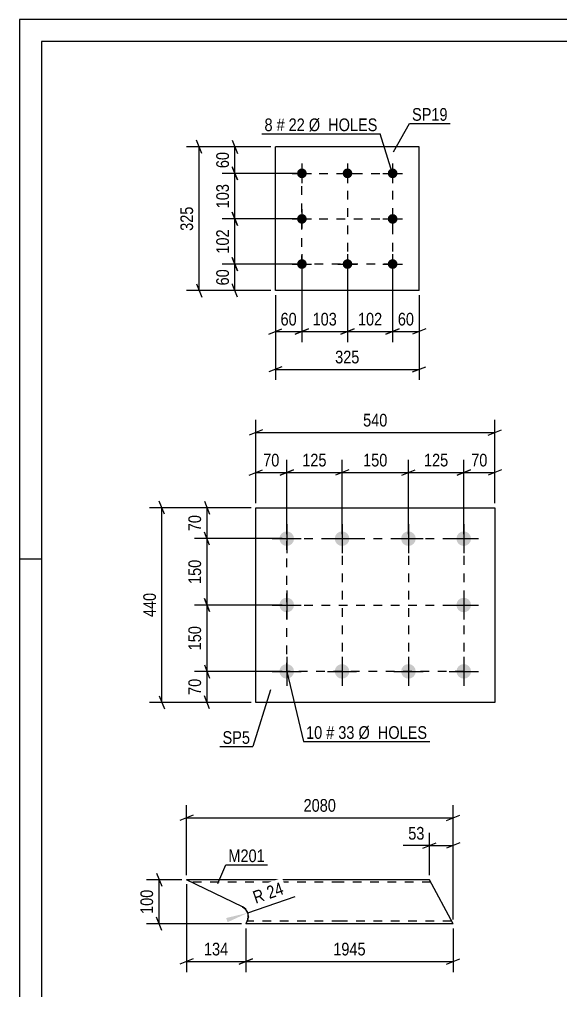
# Model space of a CAD drawing. Header units: millimetres. Extents: x 0 to 594, y 0 to 420.
# Drawn here: x 0 to 122.3, y 200.5 to 420 of the extents above; entities that cross this region are included whole.
import ezdxf

# ---------------------------------------------------------------- set-up
doc = ezdxf.new("R2010")
doc.units = ezdxf.units.MM
doc.linetypes.add('DXK_LINE_DOT2', pattern=[3.9198, 1.9599, -1.9599])
doc.styles.add('Arial Narrow', font='ARIALN.TTF', dxfattribs={"height": 0.2})

# ---------------------------------------------------------------- blocks, each defined once
blk = doc.blocks.new('Unknown-761550444-1135')
at = {"color": 5, "linetype": 'Continuous'}
for p, q in [((594, 420), (0, 420)), ((0, 420), (0, 0)), ((589, 415), (5, 415)), ((5, 415), (5, 5)), ((5, 298), (0, 298))]:
    blk.add_line(p, q, dxfattribs=at)
blk = doc.blocks.new('Part-761550444-8479 - 8478')
at = {"color": 2, "linetype": 'Continuous'}
for p, q in [((90.32, 391.21), (57.82, 391.21)), ((57.82, 358.71), (57.82, 391.21)), ((90.32, 358.71), (90.32, 391.21)), ((90.32, 358.71), (57.82, 358.71))]:
    blk.add_line(p, q, dxfattribs=at)
blk = doc.blocks.new('Bolt-761550444-8480 - 8478')
at = {"linetype": 'Continuous'}
for points in [[(63.82, 386.31, -1), (63.82, 384.11, -1)], [(74.12, 386.31, -1), (74.12, 384.11, -1)], [(84.32, 386.31, -1), (84.32, 384.11, -1)], [(63.82, 376.01, -1), (63.82, 373.81, -1)], [(84.32, 376.01, -1), (84.32, 373.81, -1)], [(63.82, 365.81, -1), (63.82, 363.61, -1)], [(74.12, 365.81, -1), (74.12, 363.61, -1)], [(84.32, 365.81, -1), (84.32, 363.61, -1)]]:
    blk.add_hatch(color=1, dxfattribs=at).paths.add_polyline_path(points)
at = {"color": 1, "linetype": 'Continuous'}
for p, q in [((63.82, 387.41), (63.82, 383.01)), ((74.12, 387.41), (74.12, 383.01)), ((84.32, 387.41), (84.32, 383.01)), ((61.62, 385.21), (66.02, 385.21)), ((71.92, 385.21), (76.32, 385.21)), ((82.12, 385.21), (86.52, 385.21)), ((63.82, 377.11), (63.82, 372.71)), ((84.32, 377.11), (84.32, 372.71)), ((61.62, 374.91), (66.02, 374.91)), ((82.12, 374.91), (86.52, 374.91)), ((63.82, 366.91), (63.82, 362.51)), ((74.12, 366.91), (74.12, 362.51)), ((84.32, 366.91), (84.32, 362.51)), ((61.62, 364.71), (66.02, 364.71)), ((71.92, 364.71), (76.32, 364.71)), ((82.12, 364.71), (86.52, 364.71))]:
    blk.add_line(p, q, dxfattribs=at)
blk = doc.blocks.new('Part-761550444-8521 - 8520')
at = {"color": 2, "linetype": 'Continuous'}
for p, q in [((53.39, 265.64), (53.39, 309.64)), ((53.39, 309.64), (107.39, 309.64)), ((107.39, 309.64), (107.39, 265.64)), ((107.39, 265.64), (53.39, 265.64))]:
    blk.add_line(p, q, dxfattribs=at)
blk = doc.blocks.new('Bolt-761550444-8522 - 8520')
at = {"linetype": 'Continuous'}
for points in [[(60.39, 304.29, -1), (60.39, 300.99, -1)], [(72.89, 304.29, -1), (72.89, 300.99, -1)], [(87.89, 304.29, -1), (87.89, 300.99, -1)], [(100.39, 304.29, -1), (100.39, 300.99, -1)], [(60.39, 289.29, -1), (60.39, 285.99, -1)], [(100.39, 289.29, -1), (100.39, 285.99, -1)], [(60.39, 274.29, -1), (60.39, 270.99, -1)], [(72.89, 274.29, -1), (72.89, 270.99, -1)], [(87.89, 274.29, -1), (87.89, 270.99, -1)], [(100.39, 274.29, -1), (100.39, 270.99, -1)]]:
    blk.add_hatch(color=1, dxfattribs=at).paths.add_polyline_path(points)
at = {"color": 1, "linetype": 'Continuous'}
for p, q in [((60.39, 305.94), (60.39, 299.34)), ((72.89, 305.94), (72.89, 299.34)), ((87.89, 305.94), (87.89, 299.34)), ((100.39, 305.94), (100.39, 299.34)), ((57.09, 302.64), (63.69, 302.64)), ((69.59, 302.64), (76.19, 302.64)), ((84.59, 302.64), (91.19, 302.64)), ((97.09, 302.64), (103.69, 302.64)), ((60.39, 290.94), (60.39, 284.34)), ((100.39, 290.94), (100.39, 284.34)), ((57.09, 287.64), (63.69, 287.64)), ((97.09, 287.64), (103.69, 287.64)), ((60.39, 275.94), (60.39, 269.34)), ((72.89, 275.94), (72.89, 269.34)), ((87.89, 275.94), (87.89, 269.34)), ((100.39, 275.94), (100.39, 269.34)), ((57.09, 272.64), (63.69, 272.64)), ((69.59, 272.64), (76.19, 272.64)), ((84.59, 272.64), (91.19, 272.64)), ((97.09, 272.64), (103.69, 272.64))]:
    blk.add_line(p, q, dxfattribs=at)
blk = doc.blocks.new('Part-761550444-8576 - 8575')
at = {"color": 2, "linetype": 'Continuous'}
for p, q in [((50.37, 219.43), (37.73, 225.56)), ((72.53, 225.56), (37.73, 225.56)), ((92.63, 225.56), (72.63, 225.56)), ((97.97, 215.56), (92.63, 225.56)), ((50.37, 219.43), (51.12, 218.87)), ((51.48, 216.23), (51.16, 215.56)), ((72.53, 215.56), (51.16, 215.56)), ((51.62, 216.76), (51.48, 216.23)), ((51.72, 217.13), (51.62, 216.76)), ((97.97, 215.56), (72.63, 215.56))]:
    blk.add_line(p, q, dxfattribs=at)
at = {"color": 7, "linetype": 'DXK_LINE_DOT2'}
for p, q in [((72.53, 224.96), (38.97, 224.96)), ((92.95, 224.96), (72.63, 224.96)), ((51.12, 218.87), (50.37, 219.43)), ((51.12, 218.87), (50.37, 219.43)), ((50.37, 219.43), (51.12, 218.87)), ((51.48, 216.2), (51.45, 216.16)), ((51.45, 216.16), (51.48, 216.2)), ((72.53, 216.16), (51.45, 216.16)), ((51.48, 216.2), (51.51, 216.33)), ((51.48, 216.2), (51.48, 216.23)), ((51.48, 216.23), (51.48, 216.2)), ((51.62, 216.76), (51.72, 217.13)), ((51.62, 216.76), (51.72, 217.13)), ((51.72, 217.13), (51.62, 216.76)), ((97.65, 216.16), (72.63, 216.16)), ((97.65, 216.16), (97.63, 216.2))]:
    blk.add_line(p, q, dxfattribs=at)
at = {"color": 2, "linetype": 'Continuous'}
blk.add_arc((49.32, 217.28), 2.4, 356.6439, 41.6439, dxfattribs=at)
at = {"color": 7, "linetype": 'DXK_LINE_DOT2'}
blk.add_arc((49.32, 217.28), 2.4, 356.6439, 41.6439, dxfattribs=at)
blk.add_arc((49.32, 217.28), 2.4, 356.6439, 41.6439, dxfattribs=at)
blk.add_arc((49.32, 217.28), 2.4, 356.6439, 41.6439, dxfattribs=at)
blk = doc.blocks.new('Rectangle-761550444-12429 - 8478')
at = {"color": 1, "linetype": 'DXK_LINE_DOT2'}
blk.add_lwpolyline([(63.82, 385.21), (84.32, 385.21), (84.32, 364.71), (63.82, 364.71), (63.82, 385.21)], close=True, dxfattribs=at)
blk = doc.blocks.new('Rectangle-761550444-12439 - 8520')
at = {"color": 1, "linetype": 'DXK_LINE_DOT2'}
blk.add_lwpolyline([(60.39, 302.64), (100.39, 302.64), (100.39, 272.64), (60.39, 272.64), (60.39, 302.64)], close=True, dxfattribs=at)
blk = doc.blocks.new('Line-761550444-12480 - 8478')
at = {"color": 1, "linetype": 'DXK_LINE_DOT2'}
blk.add_line((74.12, 385.21), (74.12, 364.71), dxfattribs=at)
blk = doc.blocks.new('Line-761550444-12459 - 8520')
at = {"color": 1, "linetype": 'DXK_LINE_DOT2'}
blk.add_line((72.89, 302.64), (72.89, 272.64), dxfattribs=at)
blk = doc.blocks.new('Line-761550444-12487 - 8478')
at = {"color": 1, "linetype": 'DXK_LINE_DOT2'}
blk.add_line((63.82, 374.91), (84.32, 374.91), dxfattribs=at)
blk = doc.blocks.new('Line-761550444-12466 - 8520')
at = {"color": 1, "linetype": 'DXK_LINE_DOT2'}
blk.add_line((87.89, 302.64), (87.89, 272.64), dxfattribs=at)
blk = doc.blocks.new('Line-761550444-12473 - 8520')
at = {"color": 1, "linetype": 'DXK_LINE_DOT2'}
blk.add_line((60.39, 287.64), (100.39, 287.64), dxfattribs=at)
blk = doc.blocks.new('StraightDimension-761550444-9026 - 8478')
at = {"color": 7, "linetype": 'Continuous'}
for p, q in [((62.82, 364.71), (45.84, 364.71)), ((48.09, 366.21), (49.29, 363.21)), ((48.69, 358.71), (48.69, 364.71)), ((49.29, 357.21), (48.09, 360.21)), ((56.82, 358.71), (45.84, 358.71))]:
    blk.add_line(p, q, dxfattribs=at)
at = {"color": 0}
blk.add_wipeout([(47.94, 364.13), (43.74, 364.13), (43.74, 359.28), (47.94, 359.28)], dxfattribs=at)
at = {"color": 3, "style": 'Arial Narrow'}
blk.add_text('60', height=2.863, rotation=90.0002, dxfattribs=at).set_placement((47.34, 359.88))
blk = doc.blocks.new('StraightDimension-761550444-9023 - 8478')
at = {"color": 7, "linetype": 'Continuous'}
for p, q in [((56.82, 391.21), (45.84, 391.21)), ((48.09, 392.71), (49.29, 389.71)), ((48.69, 385.21), (48.69, 391.21)), ((49.29, 383.71), (48.09, 386.71)), ((62.82, 385.21), (45.84, 385.21))]:
    blk.add_line(p, q, dxfattribs=at)
at = {"color": 0}
blk.add_wipeout([(47.94, 390.63), (43.74, 390.63), (43.74, 385.78), (47.94, 385.78)], dxfattribs=at)
at = {"color": 3, "style": 'Arial Narrow'}
blk.add_text('60', height=2.863, rotation=90.0002, dxfattribs=at).set_placement((47.34, 386.38))
blk = doc.blocks.new('StraightDimension-761550444-9039 - 8478')
at = {"color": 7, "linetype": 'Continuous'}
for p, q in [((56.82, 391.21), (37.73, 391.21)), ((41.18, 389.71), (39.98, 392.71)), ((40.58, 358.71), (40.58, 391.21)), ((39.98, 360.21), (41.18, 357.21)), ((56.82, 358.71), (37.73, 358.71))]:
    blk.add_line(p, q, dxfattribs=at)
at = {"color": 0}
blk.add_wipeout([(39.83, 378.3), (35.63, 378.3), (35.63, 371.61), (39.83, 371.61)], dxfattribs=at)
at = {"color": 3, "style": 'Arial Narrow'}
blk.add_text('325', height=2.863, rotation=90.0002, dxfattribs=at).set_placement((39.23, 372.21))
blk = doc.blocks.new('StraightDimension-761550444-9043 - 8478')
at = {"color": 7, "linetype": 'Continuous'}
for p, q in [((84.32, 363.71), (84.32, 347.07)), ((90.32, 357.71), (90.32, 347.07)), ((82.82, 348.87), (85.82, 350.07)), ((84.32, 349.47), (90.32, 349.47)), ((91.82, 350.07), (88.82, 348.87))]:
    blk.add_line(p, q, dxfattribs=at)
at = {"color": 0}
blk.add_wipeout([(89.75, 350.22), (89.75, 354.42), (84.89, 354.42), (84.89, 350.22)], dxfattribs=at)
at = {"color": 3, "style": 'Arial Narrow'}
blk.add_text('60', height=2.863, dxfattribs=at).set_placement((85.49, 350.82))
blk = doc.blocks.new('StraightDimension-761550444-15624 - 8478')
at = {"color": 7, "linetype": 'Continuous'}
for p, q in [((74.12, 363.71), (74.12, 347.07)), ((84.32, 363.71), (84.32, 347.07)), ((72.62, 348.87), (75.62, 350.07)), ((74.12, 349.47), (84.32, 349.47)), ((85.82, 350.07), (82.82, 348.87))]:
    blk.add_line(p, q, dxfattribs=at)
at = {"color": 0}
blk.add_wipeout([(82.56, 350.22), (82.56, 354.42), (75.88, 354.42), (75.88, 350.22)], dxfattribs=at)
at = {"color": 3, "style": 'Arial Narrow'}
blk.add_text('102', height=2.863, dxfattribs=at).set_placement((76.48, 350.82))
blk = doc.blocks.new('StraightDimension-761550444-9046 - 8478')
at = {"color": 7, "linetype": 'Continuous'}
for p, q in [((63.82, 363.71), (63.82, 347.07)), ((57.82, 357.71), (57.82, 347.07)), ((56.32, 348.87), (59.32, 350.07)), ((57.82, 349.47), (63.82, 349.47)), ((65.32, 350.07), (62.32, 348.87))]:
    blk.add_line(p, q, dxfattribs=at)
at = {"color": 0}
blk.add_wipeout([(63.25, 350.22), (63.25, 354.42), (58.39, 354.42), (58.39, 350.22)], dxfattribs=at)
at = {"color": 3, "style": 'Arial Narrow'}
blk.add_text('60', height=2.863, dxfattribs=at).set_placement((58.99, 350.82))
blk = doc.blocks.new('StraightDimension-761550444-9059 - 8478')
at = {"color": 7, "linetype": 'Continuous'}
for p, q in [((57.82, 357.71), (57.82, 338.51)), ((90.32, 357.71), (90.32, 338.51)), ((59.32, 341.51), (56.32, 340.31)), ((57.82, 340.91), (90.32, 340.91)), ((88.82, 340.31), (91.82, 341.51))]:
    blk.add_line(p, q, dxfattribs=at)
at = {"color": 0}
blk.add_wipeout([(77.41, 341.66), (77.41, 345.86), (70.73, 345.86), (70.73, 341.66)], dxfattribs=at)
at = {"color": 3, "style": 'Arial Narrow'}
blk.add_text('325', height=2.863, dxfattribs=at).set_placement((71.33, 342.26))
blk = doc.blocks.new('StraightDimension-761550444-15600 - 8478')
at = {"color": 7, "linetype": 'Continuous'}
for p, q in [((48.09, 376.41), (49.29, 373.41)), ((62.82, 374.91), (45.84, 374.91)), ((48.69, 364.71), (48.69, 374.91)), ((62.82, 364.71), (45.84, 364.71)), ((49.29, 363.21), (48.09, 366.21))]:
    blk.add_line(p, q, dxfattribs=at)
at = {"color": 0}
blk.add_wipeout([(47.94, 373.15), (43.74, 373.15), (43.74, 366.46), (47.94, 366.46)], dxfattribs=at)
at = {"color": 3, "style": 'Arial Narrow'}
blk.add_text('102', height=2.863, rotation=90.0002, dxfattribs=at).set_placement((47.34, 367.06))
blk = doc.blocks.new('StraightDimension-761550444-15602 - 8478')
at = {"color": 7, "linetype": 'Continuous'}
for p, q in [((48.09, 386.71), (49.29, 383.71)), ((62.82, 385.21), (45.84, 385.21)), ((48.69, 374.91), (48.69, 385.21)), ((49.29, 373.41), (48.09, 376.41)), ((62.82, 374.91), (45.84, 374.91))]:
    blk.add_line(p, q, dxfattribs=at)
at = {"color": 0}
blk.add_wipeout([(47.94, 383.4), (43.74, 383.4), (43.74, 376.71), (47.94, 376.71)], dxfattribs=at)
at = {"color": 3, "style": 'Arial Narrow'}
blk.add_text('103', height=2.863, rotation=90.0002, dxfattribs=at).set_placement((47.34, 377.31))
blk = doc.blocks.new('StraightDimension-761550444-15622 - 8478')
at = {"color": 7, "linetype": 'Continuous'}
for p, q in [((63.82, 363.71), (63.82, 347.07)), ((74.12, 363.71), (74.12, 347.07)), ((62.32, 348.87), (65.32, 350.07)), ((63.82, 349.47), (74.12, 349.47)), ((75.62, 350.07), (72.62, 348.87))]:
    blk.add_line(p, q, dxfattribs=at)
at = {"color": 0}
blk.add_wipeout([(72.31, 350.22), (72.31, 354.42), (65.63, 354.42), (65.63, 350.22)], dxfattribs=at)
at = {"color": 3, "style": 'Arial Narrow'}
blk.add_text('103', height=2.863, dxfattribs=at).set_placement((66.23, 350.82))
blk = doc.blocks.new('StraightDimension-761550444-9099 - 8520')
at = {"color": 7, "linetype": 'Continuous'}
for p, q in [((52.39, 309.64), (39.53, 309.64)), ((41.78, 311.14), (42.98, 308.14)), ((42.38, 302.64), (42.38, 309.64)), ((42.98, 301.14), (41.78, 304.14)), ((59.39, 302.64), (39.53, 302.64))]:
    blk.add_line(p, q, dxfattribs=at)
at = {"color": 0}
blk.add_wipeout([(41.63, 308.57), (37.43, 308.57), (37.43, 303.72), (41.63, 303.72)], dxfattribs=at)
at = {"color": 3, "style": 'Arial Narrow'}
blk.add_text('70', height=2.863, rotation=90.0002, dxfattribs=at).set_placement((41.03, 304.32))
blk = doc.blocks.new('StraightDimension-761550444-15696 - 8520')
at = {"color": 7, "linetype": 'Continuous'}
for p, q in [((72.89, 303.64), (72.89, 320.46)), ((87.89, 303.64), (87.89, 320.46)), ((74.39, 318.21), (71.39, 317.01)), ((72.89, 317.61), (87.89, 317.61)), ((86.39, 317.01), (89.39, 318.21))]:
    blk.add_line(p, q, dxfattribs=at)
at = {"color": 0}
blk.add_wipeout([(83.74, 318.36), (83.74, 322.56), (77.05, 322.56), (77.05, 318.36)], dxfattribs=at)
at = {"color": 3, "style": 'Arial Narrow'}
blk.add_text('150', height=2.863, dxfattribs=at).set_placement((77.65, 318.96))
blk = doc.blocks.new('StraightDimension-761550444-9102 - 8520')
at = {"color": 7, "linetype": 'Continuous'}
for p, q in [((59.39, 272.64), (39.53, 272.64)), ((41.78, 274.14), (42.98, 271.14)), ((42.38, 265.64), (42.38, 272.64)), ((52.39, 265.64), (39.53, 265.64)), ((42.98, 264.14), (41.78, 267.14))]:
    blk.add_line(p, q, dxfattribs=at)
at = {"color": 0}
blk.add_wipeout([(41.63, 271.57), (37.43, 271.57), (37.43, 266.72), (41.63, 266.72)], dxfattribs=at)
at = {"color": 3, "style": 'Arial Narrow'}
blk.add_text('70', height=2.863, rotation=90.0002, dxfattribs=at).set_placement((41.03, 267.32))
blk = doc.blocks.new('StraightDimension-761550444-9115 - 8520')
at = {"color": 7, "linetype": 'Continuous'}
for p, q in [((52.39, 309.64), (29.35, 309.64)), ((32.8, 308.14), (31.6, 311.14)), ((32.2, 265.64), (32.2, 309.64)), ((52.39, 265.64), (29.35, 265.64)), ((31.6, 267.14), (32.8, 264.14))]:
    blk.add_line(p, q, dxfattribs=at)
at = {"color": 0}
blk.add_wipeout([(31.45, 290.99), (27.25, 290.99), (27.25, 284.3), (31.45, 284.3)], dxfattribs=at)
at = {"color": 3, "style": 'Arial Narrow'}
blk.add_text('440', height=2.863, rotation=90.0002, dxfattribs=at).set_placement((30.85, 284.9))
blk = doc.blocks.new('StraightDimension-761550444-9119 - 8520')
at = {"color": 7, "linetype": 'Continuous'}
for p, q in [((100.39, 303.64), (100.39, 320.46)), ((107.39, 310.64), (107.39, 320.46)), ((98.89, 317.01), (101.89, 318.21)), ((100.39, 317.61), (107.39, 317.61)), ((108.89, 318.21), (105.89, 317.01))]:
    blk.add_line(p, q, dxfattribs=at)
at = {"color": 0}
blk.add_wipeout([(106.32, 318.36), (106.32, 322.56), (101.47, 322.56), (101.47, 318.36)], dxfattribs=at)
at = {"color": 3, "style": 'Arial Narrow'}
blk.add_text('70', height=2.863, dxfattribs=at).set_placement((102.07, 318.96))
blk = doc.blocks.new('StraightDimension-761550444-9123 - 8520')
at = {"color": 7, "linetype": 'Continuous'}
for p, q in [((53.39, 310.64), (53.39, 320.46)), ((60.39, 303.64), (60.39, 320.46)), ((51.89, 317.01), (54.89, 318.21)), ((53.39, 317.61), (60.39, 317.61)), ((61.89, 318.21), (58.89, 317.01))]:
    blk.add_line(p, q, dxfattribs=at)
at = {"color": 0}
blk.add_wipeout([(59.32, 318.36), (59.32, 322.56), (54.47, 322.56), (54.47, 318.36)], dxfattribs=at)
at = {"color": 3, "style": 'Arial Narrow'}
blk.add_text('70', height=2.863, dxfattribs=at).set_placement((55.07, 318.96))
blk = doc.blocks.new('StraightDimension-761550444-9139 - 8520')
at = {"color": 7, "linetype": 'Continuous'}
for p, q in [((53.39, 310.64), (53.39, 329.49)), ((107.39, 310.64), (107.39, 329.49)), ((54.89, 327.24), (51.89, 326.04)), ((105.89, 326.04), (108.89, 327.24)), ((53.39, 326.64), (107.39, 326.64))]:
    blk.add_line(p, q, dxfattribs=at)
at = {"color": 0}
blk.add_wipeout([(83.74, 327.39), (83.74, 331.59), (77.05, 331.59), (77.05, 327.39)], dxfattribs=at)
at = {"color": 3, "style": 'Arial Narrow'}
blk.add_text('540', height=2.863, dxfattribs=at).set_placement((77.65, 327.99))
blk = doc.blocks.new('StraightDimension-761550444-15690 - 8520')
at = {"color": 7, "linetype": 'Continuous'}
for p, q in [((59.39, 287.64), (39.53, 287.64)), ((42.98, 286.14), (41.78, 289.14)), ((42.38, 272.64), (42.38, 287.64)), ((59.39, 272.64), (39.53, 272.64)), ((41.78, 274.14), (42.98, 271.14))]:
    blk.add_line(p, q, dxfattribs=at)
at = {"color": 0}
blk.add_wipeout([(41.63, 283.49), (37.43, 283.49), (37.43, 276.8), (41.63, 276.8)], dxfattribs=at)
at = {"color": 3, "style": 'Arial Narrow'}
blk.add_text('150', height=2.863, rotation=90.0002, dxfattribs=at).set_placement((41.03, 277.4))
blk = doc.blocks.new('StraightDimension-761550444-15692 - 8520')
at = {"color": 7, "linetype": 'Continuous'}
for p, q in [((42.98, 301.14), (41.78, 304.14)), ((59.39, 302.64), (39.53, 302.64)), ((42.38, 287.64), (42.38, 302.64)), ((59.39, 287.64), (39.53, 287.64)), ((41.78, 289.14), (42.98, 286.14))]:
    blk.add_line(p, q, dxfattribs=at)
at = {"color": 0}
blk.add_wipeout([(41.63, 298.49), (37.43, 298.49), (37.43, 291.8), (41.63, 291.8)], dxfattribs=at)
at = {"color": 3, "style": 'Arial Narrow'}
blk.add_text('150', height=2.863, rotation=90.0002, dxfattribs=at).set_placement((41.03, 292.4))
blk = doc.blocks.new('StraightDimension-761550444-15694 - 8520')
at = {"color": 7, "linetype": 'Continuous'}
for p, q in [((60.39, 303.64), (60.39, 320.46)), ((72.89, 303.64), (72.89, 320.46)), ((58.89, 317.01), (61.89, 318.21)), ((60.39, 317.61), (72.89, 317.61)), ((74.39, 318.21), (71.39, 317.01))]:
    blk.add_line(p, q, dxfattribs=at)
at = {"color": 0}
blk.add_wipeout([(69.99, 318.36), (69.99, 322.56), (63.3, 322.56), (63.3, 318.36)], dxfattribs=at)
at = {"color": 3, "style": 'Arial Narrow'}
blk.add_text('125', height=2.863, dxfattribs=at).set_placement((63.9, 318.96))
blk = doc.blocks.new('StraightDimension-761550444-15698 - 8520')
at = {"color": 7, "linetype": 'Continuous'}
for p, q in [((87.89, 303.64), (87.89, 320.46)), ((100.39, 303.64), (100.39, 320.46)), ((86.39, 317.01), (89.39, 318.21)), ((87.89, 317.61), (100.39, 317.61)), ((101.89, 318.21), (98.89, 317.01))]:
    blk.add_line(p, q, dxfattribs=at)
at = {"color": 0}
blk.add_wipeout([(97.49, 318.36), (97.49, 322.56), (90.8, 322.56), (90.8, 318.36)], dxfattribs=at)
at = {"color": 3, "style": 'Arial Narrow'}
blk.add_text('125', height=2.863, dxfattribs=at).set_placement((91.4, 318.96))
blk = doc.blocks.new('StraightDimension-761550444-9216 - 8575')
at = {"color": 7, "linetype": 'Continuous'}
for p, q in [((30.94, 227.06), (32.14, 224.06)), ((36.73, 225.56), (28.69, 225.56)), ((31.54, 215.56), (31.54, 225.56)), ((50.16, 215.56), (28.69, 215.56)), ((32.14, 214.06), (30.94, 217.06))]:
    blk.add_line(p, q, dxfattribs=at)
at = {"color": 0}
blk.add_wipeout([(30.79, 223.9), (26.59, 223.9), (26.59, 217.22), (30.79, 217.22)], dxfattribs=at)
at = {"color": 3, "style": 'Arial Narrow'}
blk.add_text('100', height=2.863, rotation=90.0002, dxfattribs=at).set_placement((30.19, 217.82))
blk = doc.blocks.new('StraightDimension-761550444-9212 - 8575')
at = {"color": 7, "linetype": 'Continuous'}
for p, q in [((92.63, 226.56), (92.63, 236.11)), ((97.97, 216.56), (97.97, 236.11)), ((91.13, 232.66), (94.13, 233.86)), ((92.63, 233.26), (97.97, 233.26)), ((99.47, 233.86), (96.47, 232.66))]:
    blk.add_line(p, q, dxfattribs=at)
at = {"color": 0}
blk.add_wipeout([(92.1, 234.01), (92.1, 238.21), (87.25, 238.21), (87.25, 234.01)], dxfattribs=at)
at = {"color": 7, "linetype": 'Continuous'}
blk.add_line((92.63, 233.26), (86.72, 233.26), dxfattribs=at)
blk.add_line((92.63, 233.26), (86.72, 233.26), dxfattribs=at)
at = {"color": 3, "style": 'Arial Narrow'}
blk.add_text('53', height=2.863, dxfattribs=at).set_placement((87.85, 234.61))
blk = doc.blocks.new('StraightDimension-761550444-9234 - 8575')
at = {"color": 7, "linetype": 'Continuous'}
for p, q in [((37.73, 226.56), (37.73, 242.42)), ((97.97, 216.56), (97.97, 242.42)), ((39.23, 240.17), (36.23, 238.97)), ((37.73, 239.57), (97.97, 239.57)), ((96.47, 238.97), (99.47, 240.17))]:
    blk.add_line(p, q, dxfattribs=at)
at = {"color": 0}
blk.add_wipeout([(72.11, 240.32), (72.11, 244.52), (63.6, 244.52), (63.6, 240.32)], dxfattribs=at)
at = {"color": 3, "style": 'Arial Narrow'}
blk.add_text('2080', height=2.863, dxfattribs=at).set_placement((64.2, 240.92))
blk = doc.blocks.new('RadiusDimension-761550444-13494 - 8575')
at = {"linetype": 'Continuous'}
blk.add_hatch(color=7, dxfattribs=at).paths.add_polyline_path([(46.7, 216.89), (51.59, 218.06), (47.03, 215.95)])
at = {"color": 7, "linetype": 'Continuous'}
blk.add_line((51.59, 218.06), (62.31, 221.76), dxfattribs=at)
blk.add_arc((49.31, 217.27), 2.41, 334.1328, 64.022, dxfattribs=at)
at = {"color": 0}
blk.add_wipeout([(60.71, 222), (59.34, 225.97), (51.64, 223.31), (53.01, 219.34)], dxfattribs=at)
at = {"color": 3, "style": 'Arial Narrow'}
blk.add_text('R 24', height=2.863, rotation=19.0795, dxfattribs=at).set_placement((53.38, 220.1))
blk = doc.blocks.new('StraightDimension-761550444-13382 - 8575')
at = {"color": 7, "linetype": 'Continuous'}
for p, q in [((51.16, 214.56), (51.16, 204.69)), ((97.97, 214.56), (97.97, 204.69)), ((52.66, 207.69), (49.66, 206.49)), ((51.16, 207.09), (97.97, 207.09)), ((96.47, 206.49), (99.47, 207.69))]:
    blk.add_line(p, q, dxfattribs=at)
at = {"color": 0}
blk.add_wipeout([(78.82, 207.84), (78.82, 212.04), (70.31, 212.04), (70.31, 207.84)], dxfattribs=at)
at = {"color": 3, "style": 'Arial Narrow'}
blk.add_text('1945', height=2.863, dxfattribs=at).set_placement((70.91, 208.44))
blk = doc.blocks.new('StraightDimension-761550444-13383 - 8575')
at = {"color": 7, "linetype": 'Continuous'}
for p, q in [((37.73, 224.56), (37.73, 204.69)), ((51.16, 214.56), (51.16, 204.69)), ((39.23, 207.69), (36.23, 206.49)), ((37.73, 207.09), (51.16, 207.09)), ((49.66, 206.49), (52.66, 207.69))]:
    blk.add_line(p, q, dxfattribs=at)
at = {"color": 0}
blk.add_wipeout([(47.79, 207.84), (47.79, 212.04), (41.1, 212.04), (41.1, 207.84)], dxfattribs=at)
at = {"color": 3, "style": 'Arial Narrow'}
blk.add_text('134', height=2.863, dxfattribs=at).set_placement((41.7, 208.44))
blk = doc.blocks.new('Mark-761550444-9556 - 8478')
at = {"color": 0}
blk.add_wipeout([(57.2, 394.75), (57.2, 397.75), (55.37, 397.75), (55.37, 394.75)], dxfattribs=at)
blk.add_wipeout([(57.2, 394.75), (57.2, 397.75), (55.37, 397.75), (55.37, 394.75)], dxfattribs=at)
blk.add_wipeout([(59.92, 394.75), (59.92, 397.75), (58.1, 397.75), (58.1, 394.75)], dxfattribs=at)
blk.add_wipeout([(59.92, 394.75), (59.92, 397.75), (58.1, 397.75), (58.1, 394.75)], dxfattribs=at)
at = {"color": 3, "style": 'Arial Narrow'}
blk.add_text('8', height=2.86, dxfattribs=at).set_placement((55.37, 394.75))
at = {"color": 0}
blk.add_wipeout([(64.48, 394.75), (64.48, 397.75), (60.82, 397.75), (60.82, 394.75)], dxfattribs=at)
blk.add_wipeout([(64.48, 394.75), (64.48, 397.75), (60.82, 397.75), (60.82, 394.75)], dxfattribs=at)
at = {"color": 3, "style": 'Arial Narrow'}
blk.add_text('#', height=2.86, dxfattribs=at).set_placement((58.1, 394.75))
at = {"color": 0}
blk.add_wipeout([(80.91, 394.75), (80.91, 397.75), (65.38, 397.75), (65.38, 394.75)], dxfattribs=at)
blk.add_wipeout([(80.91, 394.75), (80.91, 397.75), (65.38, 397.75), (65.38, 394.75)], dxfattribs=at)
at = {"color": 7, "linetype": 'Continuous'}
for p in [(54.77, 394.15), (84.32, 385.21)]:
    blk.add_line(p, (81.51, 394.15), dxfattribs=at)
at = {"color": 3, "style": 'Arial Narrow'}
for s, p in [('22', (60.82, 394.75)), ('Ø  HOLES', (65.38, 394.75))]:
    blk.add_text(s, height=2.863, dxfattribs=at).set_placement(p)
blk = doc.blocks.new('Mark-761550444-9553 - 8478')
at = {"color": 0}
blk.add_wipeout([(96.74, 397.1), (96.74, 400.1), (88.7, 400.1), (88.7, 397.1)], dxfattribs=at)
blk.add_wipeout([(96.74, 397.1), (96.74, 400.1), (88.7, 400.1), (88.7, 397.1)], dxfattribs=at)
at = {"color": 30, "linetype": 'Continuous'}
for p, q in [((84.53, 390.05), (88.1, 396.5)), ((88.1, 396.5), (97.34, 396.5))]:
    blk.add_line(p, q, dxfattribs=at)
at = {"color": 3, "style": 'Arial Narrow'}
blk.add_text('SP19', height=2.863, dxfattribs=at).set_placement((88.7, 397.1))
blk = doc.blocks.new('Mark-761550444-9564 - 8520')
at = {"color": 0}
blk.add_wipeout([(52.1, 256.26), (52.1, 259.26), (45.89, 259.26), (45.89, 256.26)], dxfattribs=at)
blk.add_wipeout([(52.1, 256.26), (52.1, 259.26), (45.89, 259.26), (45.89, 256.26)], dxfattribs=at)
at = {"color": 30, "linetype": 'Continuous'}
for p in [(56.71, 268.44), (45.29, 255.66)]:
    blk.add_line(p, (52.7, 255.66), dxfattribs=at)
at = {"color": 3, "style": 'Arial Narrow'}
blk.add_text('SP5', height=2.863, dxfattribs=at).set_placement((45.89, 256.26))
blk = doc.blocks.new('Mark-761550444-9567 - 8520')
at = {"color": 0}
blk.add_wipeout([(68.41, 257.39), (68.41, 260.39), (64.76, 260.39), (64.76, 257.39)], dxfattribs=at)
blk.add_wipeout([(68.41, 257.39), (68.41, 260.39), (64.76, 260.39), (64.76, 257.39)], dxfattribs=at)
at = {"color": 7, "linetype": 'Continuous'}
blk.add_line((60.39, 272.64), (64.16, 256.79), dxfattribs=at)
at = {"color": 0}
blk.add_wipeout([(71.14, 257.39), (71.14, 260.39), (69.31, 260.39), (69.31, 257.39)], dxfattribs=at)
blk.add_wipeout([(71.14, 257.39), (71.14, 260.39), (69.31, 260.39), (69.31, 257.39)], dxfattribs=at)
at = {"color": 3, "style": 'Arial Narrow'}
blk.add_text('10', height=2.863, dxfattribs=at).set_placement((64.76, 257.39))
at = {"color": 0}
blk.add_wipeout([(75.7, 257.39), (75.7, 260.39), (72.04, 260.39), (72.04, 257.39)], dxfattribs=at)
blk.add_wipeout([(75.7, 257.39), (75.7, 260.39), (72.04, 260.39), (72.04, 257.39)], dxfattribs=at)
at = {"color": 3, "style": 'Arial Narrow'}
blk.add_text('#', height=2.86, dxfattribs=at).set_placement((69.31, 257.39))
at = {"color": 0}
blk.add_wipeout([(92.13, 257.39), (92.13, 260.39), (76.6, 260.39), (76.6, 257.39)], dxfattribs=at)
blk.add_wipeout([(92.13, 257.39), (92.13, 260.39), (76.6, 260.39), (76.6, 257.39)], dxfattribs=at)
at = {"color": 7, "linetype": 'Continuous'}
blk.add_line((64.16, 256.79), (92.73, 256.79), dxfattribs=at)
at = {"color": 3, "style": 'Arial Narrow'}
for s, p in [('33', (72.04, 257.39)), ('Ø  HOLES', (76.6, 257.39))]:
    blk.add_text(s, height=2.863, dxfattribs=at).set_placement(p)
blk = doc.blocks.new('Mark-761550444-9574 - 8575')
at = {"color": 0}
blk.add_wipeout([(55.43, 229.52), (55.43, 232.52), (47.21, 232.52), (47.21, 229.52)], dxfattribs=at)
blk.add_wipeout([(55.43, 229.52), (55.43, 232.52), (47.21, 232.52), (47.21, 229.52)], dxfattribs=at)
at = {"color": 30, "linetype": 'Continuous'}
for p, q in [((44.85, 224.68), (46.61, 228.92)), ((46.61, 228.92), (56.03, 228.92))]:
    blk.add_line(p, q, dxfattribs=at)
at = {"color": 3, "style": 'Arial Narrow'}
blk.add_text('M201', height=2.863, dxfattribs=at).set_placement((47.21, 229.52))

msp = doc.modelspace()

# ---------------------------------------------------------------- block references
for name in ['Unknown-761550444-1135', 'Part-761550444-8479 - 8478', 'Bolt-761550444-8480 - 8478', 'Rectangle-761550444-12429 - 8478', 'Line-761550444-12480 - 8478', 'Line-761550444-12487 - 8478', 'Part-761550444-8521 - 8520', 'Bolt-761550444-8522 - 8520', 'Rectangle-761550444-12439 - 8520', 'Line-761550444-12459 - 8520', 'Line-761550444-12466 - 8520', 'Line-761550444-12473 - 8520', 'Part-761550444-8576 - 8575']:
    msp.add_blockref(name, (0, 0))

# ---------------------------------------------------------------- next in the draw order: block references
for name in ['StraightDimension-761550444-9023 - 8478', 'StraightDimension-761550444-9026 - 8478', 'StraightDimension-761550444-9043 - 8478', 'StraightDimension-761550444-15696 - 8520', 'StraightDimension-761550444-9119 - 8520', 'StraightDimension-761550444-9099 - 8520', 'StraightDimension-761550444-9102 - 8520', 'StraightDimension-761550444-9212 - 8575', 'StraightDimension-761550444-9216 - 8575']:
    msp.add_blockref(name, (0, 0))

# ---------------------------------------------------------------- next in the draw order: block references
for name in ['StraightDimension-761550444-9039 - 8478', 'StraightDimension-761550444-15624 - 8478', 'StraightDimension-761550444-9115 - 8520', 'StraightDimension-761550444-9234 - 8575', 'StraightDimension-761550444-13382 - 8575']:
    msp.add_blockref(name, (0, 0))

# ---------------------------------------------------------------- next in the draw order: block references
for name in ['StraightDimension-761550444-9046 - 8478', 'StraightDimension-761550444-9123 - 8520', 'StraightDimension-761550444-15690 - 8520', 'Mark-761550444-9564 - 8520', 'RadiusDimension-761550444-13494 - 8575']:
    msp.add_blockref(name, (0, 0))

# ---------------------------------------------------------------- next in the draw order: block references
for name in ['StraightDimension-761550444-15600 - 8478', 'StraightDimension-761550444-9059 - 8478', 'StraightDimension-761550444-9139 - 8520', 'StraightDimension-761550444-15692 - 8520', 'Mark-761550444-9567 - 8520', 'StraightDimension-761550444-13383 - 8575']:
    msp.add_blockref(name, (0, 0))

# ---------------------------------------------------------------- next in the draw order: block references
for name in ['StraightDimension-761550444-15602 - 8478', 'StraightDimension-761550444-15622 - 8478', 'StraightDimension-761550444-15694 - 8520', 'StraightDimension-761550444-15698 - 8520', 'Mark-761550444-9574 - 8575']:
    msp.add_blockref(name, (0, 0))

# ---------------------------------------------------------------- next in the draw order: block references
msp.add_blockref('Mark-761550444-9556 - 8478', (0, 0))

# ---------------------------------------------------------------- next in the draw order: block references
msp.add_blockref('Mark-761550444-9553 - 8478', (0, 0))

doc.saveas('drawing.dxf')
